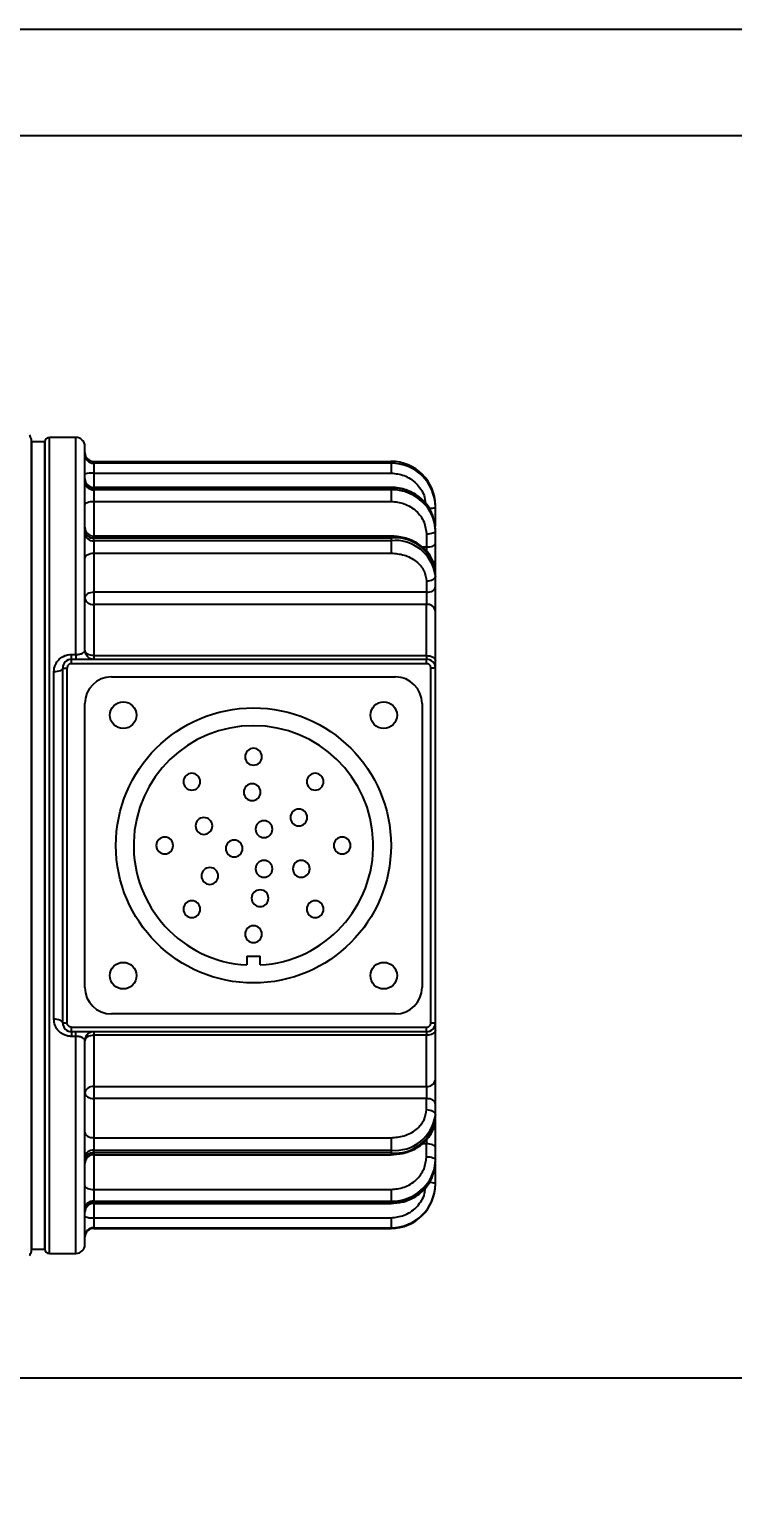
# Model space of a CAD drawing. Header units: millimetres. Extents: x 1 to 7426, y 0 to 5250.
# Drawn here: x 2288 to 2367.3, y 3540.3 to 3706 of the extents above; entities that cross this region are included whole.
import ezdxf

# ---------------------------------------------------------------- set-up
doc = ezdxf.new("R2010")
doc.units = ezdxf.units.MM
doc.header["$LTSCALE"] = 25
doc.layers.add('标注层', color=137, linetype='Continuous', lineweight=25)
doc.styles.add('SLDTEXTSTYLE2', font='TXT', dxfattribs={"width": 0.7})
doc.dimstyles.new('SLDDIMSTYLE0', dxfattribs={"dimtxt": 80, "dimasz": 75, "dimexe": 0, "dimexo": 0.0625, "dimgap": 20, "dimtad": 2, "dimrnd": 1e-09, "dimzin": 12, "dimdsep": 46, "dimtxsty": 'SLDTEXTSTYLE2', "dimsah": 1, "dimcen": 0.09, "dimadec": 0, "dimazin": 3, "dimtfac": 1, "dimtofl": 0, "dimtmove": 0, "dimatfit": 3, "dimfxl": 0, "dimfrac": 2, "dimtolj": 1, "dimtzin": 12, "dimarcsym": 0})

# ---------------------------------------------------------------- blocks, each defined once
blk = doc.blocks.new('_D_4')
at = {"layer": '标注层'}
for p, q in [((2046.27, 3554.04), (2520.15, 3554.04)), ((2495.15, 3554.04), (2495.15, 3138.04)), ((2048.27, 3138.04), (2520.15, 3138.04))]:
    blk.add_line(p, q, dxfattribs=at)
for points in [[(2495.15, 3554.04), (2482.65, 3479.04), (2507.65, 3479.04)], [(2495.15, 3138.04), (2507.65, 3213.04), (2482.65, 3213.04)]]:
    blk.add_solid(points, dxfattribs=at)
at = {"layer": '标注层', "insert": (2392.02, 3285), "char_height": 80, "attachment_point": 1, "rotation": 90, "style": 'SLDTEXTSTYLE2'}
blk.add_mtext('416', dxfattribs=at)

msp = doc.modelspace()

# ---------------------------------------------------------------- linework, layer by layer
at = {"color": 8, "linetype": 'Continuous', "lineweight": 25}
for p, q in [((2978.401, 3706.044), (2021.272, 3706.044)), ((2290.272, 3568.044), (2290.272, 3660.044)), ((2293.272, 3635.576), (2293.272, 3660.044)), ((2295.272, 3656.017), (2295.272, 3654.404)), ((2295.272, 3654.404), (2295.272, 3654.328)), ((2328.772, 3654.404), (2328.772, 3654.328)), ((2295.272, 3652.83), (2295.272, 3648.914)), ((2295.272, 3648.914), (2295.272, 3648.707)), ((2328.772, 3648.914), (2328.772, 3648.707)), ((2332.772, 3647.686), (2332.289, 3647.686)), ((2332.772, 3647.686), (2332.772, 3647.205)), ((2293.272, 3568.044), (2293.272, 3592.512)), ((2332.772, 3580.402), (2332.294, 3580.402)), ((2332.772, 3580.844), (2332.772, 3580.402)), ((2295.272, 3579.381), (2295.272, 3579.174)), ((2295.272, 3579.174), (2295.272, 3575.257)), ((2328.772, 3579.381), (2328.772, 3579.174)), ((2295.272, 3573.759), (2295.272, 3573.683)), ((2295.272, 3573.683), (2295.272, 3572.071)), ((2328.772, 3573.759), (2328.772, 3573.683)), ((2295.272, 3570.883), (2295.272, 3570.875))]:
    msp.add_line(p, q, dxfattribs=at)
at = {"color": 7, "linetype": 'Continuous', "lineweight": 25}
for p, q in [((2974.02, 3694.044), (2021.272, 3694.044)), ((2293.272, 3660.044), (2290.272, 3660.044)), ((2289.772, 3659.544), (2288.272, 3659.544)), ((2288.272, 3659.544), (2288.272, 3568.544)), ((2289.772, 3568.544), (2289.772, 3659.544)), ((2295.272, 3657.139), (2295.272, 3657.335)), ((2295.272, 3657.335), (2328.772, 3657.335)), ((2295.272, 3657.139), (2295.272, 3656.017)), ((2328.772, 3657.139), (2295.272, 3657.139)), ((2328.772, 3657.335), (2328.772, 3657.139)), ((2328.772, 3657.139), (2328.772, 3656.017)), ((2295.272, 3656.017), (2328.772, 3656.017)), ((2328.772, 3654.404), (2295.272, 3654.404)), ((2295.272, 3654.137), (2295.272, 3654.328)), ((2295.272, 3654.328), (2328.772, 3654.328)), ((2295.272, 3654.137), (2295.272, 3652.83)), ((2328.772, 3654.137), (2295.272, 3654.137)), ((2328.772, 3654.328), (2328.772, 3654.137)), ((2328.772, 3654.137), (2328.772, 3652.83)), ((2295.272, 3652.83), (2328.772, 3652.83)), ((2333.772, 3652.182), (2333.772, 3652.378)), ((2333.772, 3650.627), (2333.772, 3652.182)), ((2333.772, 3650.044), (2333.772, 3650.627)), ((2328.772, 3648.914), (2295.272, 3648.914)), ((2295.272, 3648.403), (2295.272, 3648.707)), ((2295.272, 3648.707), (2328.772, 3648.707)), ((2295.272, 3648.403), (2295.272, 3647)), ((2328.772, 3648.403), (2295.272, 3648.403)), ((2328.772, 3648.707), (2328.772, 3648.403)), ((2328.772, 3648.403), (2328.772, 3647)), ((2332.772, 3649.135), (2332.772, 3647.686)), ((2333.772, 3649.518), (2333.772, 3649.709)), ((2333.772, 3648.069), (2333.772, 3649.518)), ((2295.272, 3647), (2295.272, 3642.583)), ((2295.272, 3647), (2328.772, 3647)), ((2333.772, 3644.915), (2333.772, 3645.505)), ((2332.772, 3643.827), (2332.772, 3642.583)), ((2333.772, 3644.436), (2333.772, 3644.74)), ((2333.772, 3643.191), (2333.772, 3644.436)), ((2332.772, 3642.583), (2295.272, 3642.583)), ((2295.272, 3642.583), (2295.272, 3641.219)), ((2332.772, 3642.583), (2332.772, 3641.219)), ((2295.272, 3641.219), (2295.272, 3635.449)), ((2332.772, 3641.219), (2295.272, 3641.219)), ((2332.772, 3635.449), (2332.772, 3641.219)), ((2292.772, 3635.576), (2293.272, 3635.576)), ((2292.772, 3634.544), (2292.772, 3635.044)), ((2292.772, 3635.044), (2332.772, 3635.044)), ((2295.272, 3635.449), (2295.272, 3635.044)), ((2295.272, 3635.449), (2332.772, 3635.449)), ((2332.772, 3635.449), (2332.772, 3635.044)), ((2332.772, 3634.544), (2332.772, 3635.044)), ((2290.772, 3594.469), (2290.772, 3633.618)), ((2291.772, 3594.044), (2291.772, 3634.044)), ((2291.772, 3634.044), (2292.272, 3634.044)), ((2292.272, 3594.044), (2292.272, 3634.044)), ((2292.772, 3634.544), (2332.772, 3634.544)), ((2333.272, 3594.044), (2333.272, 3634.044)), ((2333.772, 3634.044), (2333.272, 3634.044)), ((2333.772, 3594.044), (2333.772, 3634.044)), ((2297.272, 3633.044), (2329.272, 3633.044)), ((2294.272, 3598.044), (2294.272, 3630.044)), ((2332.272, 3630.044), (2332.272, 3598.044)), ((2312.522, 3601.544), (2312.522, 3600.565)), ((2312.522, 3601.544), (2314.022, 3601.544)), ((2314.022, 3600.565), (2314.022, 3601.544)), ((2291.772, 3594.044), (2292.272, 3594.044)), ((2292.772, 3593.044), (2292.772, 3593.544)), ((2292.772, 3593.544), (2332.772, 3593.544)), ((2329.272, 3595.044), (2297.272, 3595.044)), ((2332.772, 3593.044), (2332.772, 3593.544)), ((2333.272, 3594.044), (2333.772, 3594.044)), ((2332.772, 3593.044), (2292.772, 3593.044)), ((2293.272, 3592.512), (2292.772, 3592.512)), ((2295.272, 3593.044), (2295.272, 3592.638)), ((2295.272, 3592.638), (2295.272, 3586.869)), ((2332.772, 3592.638), (2295.272, 3592.638)), ((2332.772, 3593.044), (2332.772, 3592.638)), ((2332.772, 3586.869), (2332.772, 3592.638)), ((2295.272, 3586.869), (2332.772, 3586.869)), ((2295.272, 3586.869), (2295.272, 3585.505)), ((2332.772, 3586.869), (2332.772, 3585.505)), ((2295.272, 3585.505), (2295.272, 3581.087)), ((2332.772, 3585.505), (2295.272, 3585.505)), ((2332.772, 3584.261), (2332.772, 3585.505)), ((2333.772, 3583.652), (2333.772, 3584.896)), ((2333.772, 3583.348), (2333.772, 3583.652)), ((2333.772, 3582.582), (2333.772, 3583.173)), ((2295.272, 3581.087), (2295.272, 3579.685)), ((2295.272, 3581.087), (2328.772, 3581.087)), ((2328.772, 3581.087), (2328.772, 3579.685)), ((2332.772, 3578.953), (2332.772, 3580.402)), ((2295.272, 3579.381), (2295.272, 3579.685)), ((2295.272, 3579.685), (2328.772, 3579.685)), ((2328.772, 3579.381), (2295.272, 3579.381)), ((2295.272, 3579.174), (2328.772, 3579.174)), ((2328.772, 3579.685), (2328.772, 3579.381)), ((2333.772, 3578.57), (2333.772, 3580.019)), ((2333.772, 3578.379), (2333.772, 3578.57)), ((2333.772, 3575.906), (2333.772, 3577.461)), ((2295.272, 3575.257), (2295.272, 3573.951)), ((2295.272, 3575.257), (2328.772, 3575.257)), ((2328.772, 3575.257), (2328.772, 3573.951)), ((2333.772, 3575.841), (2333.772, 3575.906)), ((2295.272, 3573.951), (2328.772, 3573.951)), ((2295.272, 3573.759), (2295.272, 3573.951)), ((2328.772, 3573.759), (2295.272, 3573.759)), ((2295.272, 3573.683), (2328.772, 3573.683)), ((2328.772, 3573.951), (2328.772, 3573.759)), ((2295.272, 3572.071), (2295.272, 3570.949)), ((2295.272, 3572.071), (2328.772, 3572.071)), ((2328.772, 3572.071), (2328.772, 3570.949)), ((2295.272, 3570.949), (2328.772, 3570.949)), ((2295.272, 3570.883), (2295.272, 3570.949)), ((2328.772, 3570.883), (2295.272, 3570.883)), ((2295.272, 3570.875), (2328.772, 3570.875)), ((2328.772, 3570.949), (2328.772, 3570.883)), ((2328.772, 3570.883), (2328.772, 3570.875)), ((2288.272, 3568.544), (2289.772, 3568.544)), ((2290.272, 3568.044), (2293.272, 3568.044))]:
    msp.add_line(p, q, dxfattribs=at)
at = {"color": 7, "linetype": 'Continuous', "lineweight": 25, "flags": 128}
for points in [[(2294.272, 3652.448), (2294.291, 3652.522), (2294.348, 3652.594), (2294.441, 3652.66), (2294.565, 3652.718), (2294.716, 3652.766), (2294.889, 3652.801), (2295.077, 3652.823), (2295.272, 3652.83)], [(2333.772, 3649.518), (2333.676, 3650.419), (2333.528, 3650.944)], [(2333.772, 3649.518), (2333.753, 3649.443), (2333.696, 3649.371), (2333.603, 3649.305), (2333.479, 3649.247), (2333.328, 3649.199), (2333.155, 3649.164), (2332.967, 3649.142), (2332.772, 3649.135)], [(2294.272, 3646.392), (2294.291, 3646.51), (2294.348, 3646.625), (2294.441, 3646.73), (2294.565, 3646.822), (2294.716, 3646.898), (2294.889, 3646.954), (2295.077, 3646.989), (2295.272, 3647)], [(2332.772, 3647.686), (2332.967, 3647.693), (2333.155, 3647.715), (2333.328, 3647.75), (2333.479, 3647.798), (2333.603, 3647.856), (2333.696, 3647.922), (2333.753, 3647.994), (2333.772, 3648.069)], [(2333.772, 3644.436), (2333.753, 3644.317), (2333.696, 3644.203), (2333.603, 3644.098), (2333.479, 3644.005), (2333.328, 3643.93), (2333.155, 3643.873), (2332.967, 3643.839), (2332.772, 3643.827)], [(2332.772, 3642.583), (2332.967, 3642.594), (2333.155, 3642.629), (2333.328, 3642.685), (2333.479, 3642.761), (2333.603, 3642.853), (2333.696, 3642.958), (2333.753, 3643.073), (2333.772, 3643.191)], [(2295.272, 3642.583), (2295.077, 3642.571), (2294.889, 3642.536), (2294.716, 3642.48), (2294.565, 3642.404), (2294.441, 3642.312), (2294.348, 3642.207), (2294.291, 3642.093), (2294.272, 3641.974)], [(2295.272, 3635.449), (2295.077, 3635.461), (2294.889, 3635.495), (2294.716, 3635.55), (2294.565, 3635.623), (2294.441, 3635.714), (2294.348, 3635.816), (2294.291, 3635.928), (2294.272, 3636.044)], [(2332.772, 3635.449), (2332.967, 3635.438), (2333.155, 3635.404), (2333.328, 3635.349), (2333.479, 3635.275), (2333.603, 3635.185), (2333.696, 3635.082), (2333.753, 3634.971), (2333.772, 3634.855)], [(2295.272, 3592.638), (2295.077, 3592.627), (2294.889, 3592.593), (2294.716, 3592.538), (2294.565, 3592.464), (2294.441, 3592.374), (2294.348, 3592.271), (2294.291, 3592.16), (2294.272, 3592.044)], [(2333.772, 3593.233), (2333.753, 3593.117), (2333.696, 3593.006), (2333.603, 3592.903), (2333.479, 3592.813), (2333.328, 3592.739), (2333.155, 3592.684), (2332.967, 3592.65), (2332.772, 3592.638)], [(2294.272, 3586.114), (2294.291, 3585.995), (2294.348, 3585.881), (2294.441, 3585.776), (2294.565, 3585.683), (2294.716, 3585.608), (2294.889, 3585.551), (2295.077, 3585.517), (2295.272, 3585.505)], [(2333.772, 3584.896), (2333.753, 3585.015), (2333.696, 3585.129), (2333.603, 3585.235), (2333.479, 3585.327), (2333.328, 3585.402), (2333.155, 3585.459), (2332.967, 3585.493), (2332.772, 3585.505)], [(2332.772, 3584.261), (2332.967, 3584.249), (2333.155, 3584.214), (2333.328, 3584.158), (2333.479, 3584.082), (2333.603, 3583.99), (2333.696, 3583.885), (2333.753, 3583.771), (2333.772, 3583.652)], [(2294.272, 3581.696), (2294.291, 3581.577), (2294.348, 3581.463), (2294.441, 3581.358), (2294.565, 3581.266), (2294.716, 3581.19), (2294.889, 3581.134), (2295.077, 3581.099), (2295.272, 3581.087)], [(2333.772, 3580.019), (2333.753, 3580.094), (2333.696, 3580.166), (2333.603, 3580.232), (2333.479, 3580.29), (2333.328, 3580.337), (2333.155, 3580.373), (2332.967, 3580.395), (2332.772, 3580.402)], [(2332.772, 3578.953), (2332.967, 3578.946), (2333.155, 3578.924), (2333.328, 3578.888), (2333.479, 3578.841), (2333.603, 3578.783), (2333.696, 3578.717), (2333.753, 3578.645), (2333.772, 3578.57)], [(2333.63, 3577.476), (2333.676, 3577.669), (2333.772, 3578.57)], [(2294.272, 3575.64), (2294.291, 3575.565), (2294.348, 3575.494), (2294.441, 3575.427), (2294.565, 3575.369), (2294.716, 3575.322), (2294.889, 3575.286), (2295.077, 3575.265), (2295.272, 3575.257)]]:
    msp.add_lwpolyline(points, dxfattribs=at)
at = {"color": 7, "linetype": 'Continuous', "lineweight": 25}
for centre, radius in [((2298.592, 3628.724), 1.5), ((2327.952, 3628.724), 1.5), ((2313.272, 3614.044), 15.5), ((2298.592, 3599.364), 1.5), ((2327.952, 3599.364), 1.5)]:
    msp.add_circle(centre, radius, dxfattribs=at)
for centre, radius, start, end in [((2283.772, 3657.647), 5, 25.8157, 31.78833), ((2290.272, 3659.544), 0.5, 90, 180), ((2293.272, 3659.044), 1, 0, 90), ((2295.268, 3658.331), 0.996, 180.24744, 270.24642), ((2295.268, 3658.135), 0.996, 180.24744, 270.24642), ((2328.793, 3652.356), 4.979, 0.24779, 90.24472), ((2328.793, 3652.16), 4.979, 0.24779, 90.24472), ((2295.026, 3654.003), 2.029, 83.04707, 111.82626), ((2295.272, 3655.404), 1, 180, 270), ((2295.235, 3655.292), 0.964, 182.35805, 272.17667), ((2295.235, 3655.101), 0.964, 182.35805, 272.17667), ((2328.955, 3649.511), 4.821, 2.35507, 92.17619), ((2295.272, 3649.914), 1, 180, 270), ((2295.179, 3649.617), 0.915, 187.33828, 275.81173), ((2295.179, 3649.313), 0.915, 187.33787, 275.80795), ((2329.235, 3644.156), 4.574, 7.3344, 95.81212), ((2329.235, 3643.852), 4.574, 7.3344, 95.81212), ((2295.164, 3642.116), 0.904, 189.06897, 276.83582), ((2332.879, 3640.322), 0.904, 9.07382, 96.83532), ((2292.772, 3634.044), 1, 90, 180), ((2332.772, 3634.044), 1, 0, 90), ((2297.272, 3630.044), 3, 90, 180), ((2329.272, 3630.044), 3, 0, 90), ((2313.272, 3614.044), 13.5, 273.18474, 266.81526), ((2313.272, 3624.044), 0.949, 90, 270), ((2313.272, 3624.044), 0.949, 270, 90), ((2306.319, 3621.231), 0.949, 90, 270), ((2306.319, 3621.231), 0.949, 270, 90), ((2320.225, 3621.231), 0.949, 90, 270), ((2320.225, 3621.231), 0.949, 270, 90), ((2313.129, 3620.042), 0.949, 90, 270), ((2313.129, 3620.042), 0.949, 270, 90), ((2307.688, 3616.239), 0.949, 90, 270), ((2307.688, 3616.239), 0.949, 270, 90), ((2314.457, 3615.871), 0.949, 90, 270), ((2314.457, 3615.871), 0.949, 270, 90), ((2318.382, 3617.188), 0.949, 90, 270), ((2318.382, 3617.188), 0.949, 270, 90), ((2303.272, 3614.044), 0.949, 90, 270), ((2303.272, 3614.044), 0.949, 270, 90), ((2311.099, 3613.698), 0.949, 90, 270), ((2311.099, 3613.698), 0.949, 270, 90), ((2323.272, 3614.044), 0.949, 90, 270), ((2323.272, 3614.044), 0.949, 270, 90), ((2314.457, 3611.401), 0.949, 90, 270), ((2314.457, 3611.401), 0.949, 270, 90), ((2318.658, 3611.401), 0.949, 90, 270), ((2318.658, 3611.401), 0.949, 270, 90), ((2308.357, 3610.603), 0.949, 90, 270), ((2308.357, 3610.603), 0.949, 270, 90), ((2314.016, 3608.09), 0.949, 90, 270), ((2314.016, 3608.09), 0.949, 270, 90), ((2306.319, 3606.856), 0.949, 90, 270), ((2306.319, 3606.856), 0.949, 270, 90), ((2320.225, 3606.856), 0.949, 90, 270), ((2320.225, 3606.856), 0.949, 270, 90), ((2313.272, 3604.044), 0.949, 90, 270), ((2313.272, 3604.044), 0.949, 270, 90), ((2297.272, 3598.044), 3, 180, 270), ((2329.272, 3598.044), 3, 270, 0), ((2292.772, 3594.044), 1, 180, 270), ((2332.772, 3594.044), 1, 270, 0), ((2295.164, 3585.971), 0.904, 83.16443, 170.92861), ((2332.879, 3587.766), 0.904, 263.16836, 350.92685), ((2329.235, 3584.236), 4.574, 264.18811, 352.66537), ((2329.235, 3583.931), 4.574, 264.18747, 352.66602), ((2295.179, 3578.775), 0.915, 84.1882, 172.66388), ((2295.179, 3578.471), 0.915, 84.18902, 172.66307), ((2295.272, 3578.174), 1, 90, 180), ((2328.955, 3578.577), 4.821, 267.82397, 357.6444), ((2328.793, 3575.927), 4.979, 269.75562, 359.75221), ((2328.793, 3575.862), 4.979, 269.75562, 359.75221), ((2295.235, 3572.987), 0.964, 87.82408, 177.6412), ((2295.235, 3572.796), 0.964, 87.82403, 177.6431), ((2295.272, 3572.683), 1, 90, 180), ((2295.026, 3574.084), 2.029, 248.17117, 276.9555), ((2295.268, 3569.953), 0.996, 89.75358, 179.75083), ((2295.268, 3569.888), 0.996, 89.7526, 179.75181), ((2295.272, 3569.875), 1, 90, 180), ((2293.272, 3569.044), 1, 270, 0), ((2283.772, 3570.441), 5, 328.21167, 334.18664), ((2290.272, 3568.544), 0.5, 180, 270)]:
    msp.add_arc(centre, radius, start, end, dxfattribs=at)
at = {"color": 8, "linetype": 'Continuous', "lineweight": 25}
for centre, radius, start, end in [((2328.875, 3649.153), 4.985, 21.05504, 91.18782), ((2333.163, 3653.612), 1.554, 267.75946, 293.0771), ((2332.903, 3645.491), 0.869, 0.96694, 51.72048), ((2332.908, 3582.595), 0.864, 308.98577, 359.18194), ((2328.924, 3578.851), 4.902, 268.22173, 343.7122), ((2333.66, 3577.376), 0.14, 37.1534, 80.33528), ((2333.22, 3574.833), 1.207, 62.78168, 97.03926)]:
    msp.add_arc(centre, radius, start, end, dxfattribs=at)
at = {"color": 7, "linetype": 'Continuous', "lineweight": 25}
for points, knots in [([(2288.272, 3568.262), (2288.272, 3568.327), (2288.272, 3568.461), (2288.272, 3569.56), (2288.272, 3571.224), (2288.272, 3573.323), (2288.272, 3575.676), (2288.272, 3578.444), (2288.272, 3581.614), (2288.272, 3585.125), (2288.272, 3588.92), (2288.272, 3592.948), (2288.272, 3597.555), (2288.272, 3602.737), (2288.272, 3608.403), (2288.272, 3614.044), (2288.272, 3619.685), (2288.272, 3625.351), (2288.272, 3630.533), (2288.272, 3635.14), (2288.272, 3639.167), (2288.272, 3642.962), (2288.272, 3646.474), (2288.272, 3649.643), (2288.272, 3652.412), (2288.272, 3654.765), (2288.272, 3656.864), (2288.272, 3658.528), (2288.272, 3659.627), (2288.272, 3659.761), (2288.272, 3659.826)], [0, 0, 0, 0, 0.038814, 0.0788318, 0.1199757, 0.1521377, 0.1843034, 0.2171499, 0.25, 0.2828463, 0.3156965, 0.3478587, 0.3800244, 0.4211649, 0.4611836, 0.4999998, 0.5388132, 0.5788317, 0.6199757, 0.6521379, 0.6843033, 0.7171498, 0.7499999, 0.7828465, 0.8156966, 0.8478587, 0.8800244, 0.921165, 0.9611843, 1, 1, 1, 1]), ([(2289.772, 3659.544), (2289.772, 3659.479), (2289.772, 3659.346), (2289.772, 3658.254), (2289.772, 3656.6), (2289.772, 3654.514), (2289.772, 3652.175), (2289.772, 3649.424), (2289.772, 3646.274), (2289.772, 3642.784), (2289.772, 3639.012), (2289.772, 3635.01), (2289.772, 3630.431), (2289.772, 3625.281), (2289.772, 3619.65), (2289.772, 3614.044), (2289.772, 3608.438), (2289.772, 3602.807), (2289.772, 3597.657), (2289.772, 3593.078), (2289.772, 3589.076), (2289.772, 3585.304), (2289.772, 3581.814), (2289.772, 3578.664), (2289.772, 3575.913), (2289.772, 3573.574), (2289.772, 3571.488), (2289.772, 3569.834), (2289.772, 3568.742), (2289.772, 3568.609), (2289.772, 3568.544)], [0, 0, 0, 0, 0.038814, 0.0788318, 0.1199756, 0.1521377, 0.1843035, 0.2171498, 0.25, 0.2828466, 0.3156967, 0.3478584, 0.3800245, 0.4211651, 0.4611834, 0.5000002, 0.5388132, 0.5788318, 0.6199756, 0.6521378, 0.6843035, 0.7171498, 0.75, 0.7828463, 0.8156966, 0.8478586, 0.8800243, 0.9211649, 0.9611843, 1, 1, 1, 1]), ([(2294.272, 3636.044), (2294.272, 3637.689), (2294.272, 3641.024), (2294.272, 3645.518), (2294.272, 3649.562), (2294.272, 3652.988), (2294.272, 3655.709), (2294.272, 3657.638), (2294.272, 3658.827), (2294.272, 3658.972), (2294.272, 3659.044)], [0, 0, 0, 0, 0.1211494, 0.2455399, 0.3721896, 0.5000004, 0.6278107, 0.7544607, 0.8788512, 1, 1, 1, 1]), ([(2333.54, 3651.1), (2333.409, 3651.429), (2333.142, 3652.099), (2332.45, 3652.945), (2331.654, 3653.585), (2330.863, 3653.997), (2330.078, 3654.262), (2329.387, 3654.388), (2328.931, 3654.4), (2328.772, 3654.404)], [0, 0, 0, 0, 0.17469, 0.3564287, 0.5289266, 0.6677229, 0.7834149, 0.9242013, 1, 1, 1, 1]), ([(2328.772, 3652.83), (2329.275, 3652.781), (2330.049, 3652.705), (2330.98, 3652.244), (2331.621, 3651.767), (2332.138, 3651.175), (2332.636, 3650.315), (2332.719, 3649.6), (2332.772, 3649.135)], [0, 0, 0, 0, 0.2394529, 0.3683541, 0.5000037, 0.631641, 0.7605466, 1, 1, 1, 1]), ([(2333.77, 3644.748), (2333.77, 3644.753), (2333.818, 3645.109), (2333.639, 3645.807), (2333.219, 3646.744), (2332.558, 3647.525), (2331.784, 3648.111), (2331.009, 3648.497), (2330.247, 3648.746), (2329.515, 3648.888), (2329.006, 3648.906), (2328.772, 3648.914)], [0, 0, 0, 0, 0.0024223, 0.1597013, 0.3075552, 0.4533791, 0.5910878, 0.7088454, 0.8017108, 0.9087668, 1, 1, 1, 1]), ([(2328.772, 3647), (2329.275, 3646.958), (2330.049, 3646.893), (2330.98, 3646.497), (2331.621, 3646.088), (2332.138, 3645.579), (2332.636, 3644.84), (2332.719, 3644.226), (2332.772, 3643.827)], [0, 0, 0, 0, 0.2394525, 0.3683565, 0.5000048, 0.6316395, 0.7605448, 1, 1, 1, 1]), ([(2333.772, 3645.505), (2333.772, 3645.635), (2333.772, 3645.904), (2333.772, 3646.578), (2333.772, 3647.349), (2333.772, 3647.835), (2333.772, 3648.069)], [0, 0, 0, 0, 0.2408731, 0.499994, 0.7591179, 1, 1, 1, 1]), ([(2333.772, 3640.464), (2333.772, 3640.643), (2333.772, 3641.013), (2333.772, 3641.769), (2333.772, 3642.551), (2333.772, 3642.983), (2333.772, 3643.191)], [0, 0, 0, 0, 0.24087787, 0.5000006, 0.75912096, 1, 1, 1, 1]), ([(2333.772, 3634.855), (2333.772, 3635.861), (2333.772, 3637.873), (2333.772, 3639.6), (2333.772, 3640.464)], [0, 0, 0, 0, 0.49999691, 1, 1, 1, 1]), ([(2290.772, 3633.618), (2290.805, 3633.886), (2290.868, 3634.407), (2291.343, 3635.057), (2291.901, 3635.41), (2292.395, 3635.556), (2292.647, 3635.569), (2292.772, 3635.576)], [0, 0, 0, 0, 0.2700816, 0.5268881, 0.7696824, 0.8853629, 1, 1, 1, 1]), ([(2292.772, 3635.044), (2292.772, 3635.051), (2292.772, 3635.065), (2292.772, 3635.178), (2292.772, 3635.346), (2292.772, 3635.499), (2292.772, 3635.576)], [0, 0, 0, 0, 0.2500011, 0.4999978, 0.7500074, 1, 1, 1, 1]), ([(2293.272, 3635.576), (2293.342, 3635.578), (2293.485, 3635.582), (2293.683, 3635.612), (2293.861, 3635.659), (2294.063, 3635.741), (2294.236, 3635.871), (2294.26, 3635.985), (2294.272, 3636.044)], [0, 0, 0, 0, 0.1066301, 0.2191898, 0.3324871, 0.4594658, 0.7224034, 1, 1, 1, 1]), ([(2293.272, 3635.576), (2293.272, 3635.499), (2293.272, 3635.346), (2293.272, 3635.178), (2293.272, 3635.065), (2293.272, 3635.051), (2293.272, 3635.044)], [0, 0, 0, 0, 0.2499926, 0.5000022, 0.7499989, 1, 1, 1, 1]), ([(2294.272, 3636.044), (2294.287, 3635.913), (2294.317, 3635.651), (2294.548, 3635.32), (2294.879, 3635.089), (2295.141, 3635.059), (2295.272, 3635.044)], [0, 0, 0, 0, 0.2499901, 0.4999715, 0.7499425, 1, 1, 1, 1]), ([(2291.772, 3634.044), (2291.757, 3633.988), (2291.727, 3633.877), (2291.496, 3633.736), (2291.165, 3633.638), (2290.903, 3633.625), (2290.772, 3633.618)], [0, 0, 0, 0, 0.2499914, 0.4999723, 0.7500111, 1, 1, 1, 1]), ([(2292.772, 3634.544), (2292.709, 3634.537), (2292.612, 3634.527), (2292.496, 3634.465), (2292.416, 3634.4), (2292.351, 3634.32), (2292.289, 3634.204), (2292.279, 3634.107), (2292.272, 3634.044)], [0, 0, 0, 0, 0.2394677, 0.3693415, 0.5000415, 0.6299214, 0.7605465, 1, 1, 1, 1]), ([(2333.272, 3634.044), (2333.265, 3634.107), (2333.255, 3634.204), (2333.193, 3634.32), (2333.128, 3634.4), (2333.049, 3634.465), (2332.932, 3634.527), (2332.835, 3634.537), (2332.772, 3634.544)], [0, 0, 0, 0, 0.2394679, 0.369334, 0.4999673, 0.6298287, 0.7605464, 1, 1, 1, 1]), ([(2333.772, 3634.044), (2333.772, 3634.054), (2333.772, 3634.074), (2333.772, 3634.244), (2333.772, 3634.497), (2333.772, 3634.735), (2333.772, 3634.855)], [0, 0, 0, 0, 0.24992509, 0.49999546, 0.74992161, 1, 1, 1, 1]), ([(2291.772, 3594.044), (2291.757, 3594.1), (2291.727, 3594.211), (2291.496, 3594.352), (2291.165, 3594.45), (2290.903, 3594.463), (2290.772, 3594.469)], [0, 0, 0, 0, 0.2499913, 0.4999788, 0.7500129, 1, 1, 1, 1]), ([(2292.772, 3592.512), (2292.634, 3592.52), (2292.357, 3592.536), (2291.966, 3592.665), (2291.612, 3592.858), (2291.217, 3593.195), (2290.854, 3593.733), (2290.799, 3594.224), (2290.772, 3594.469)], [0, 0, 0, 0, 0.1258443, 0.253012, 0.3773186, 0.5042284, 0.7525401, 1, 1, 1, 1]), ([(2292.772, 3593.544), (2292.709, 3593.551), (2292.612, 3593.561), (2292.495, 3593.623), (2292.416, 3593.688), (2292.351, 3593.767), (2292.289, 3593.884), (2292.279, 3593.981), (2292.272, 3594.044)], [0, 0, 0, 0, 0.2394574, 0.3700418, 0.5000232, 0.6306585, 0.7605943, 1, 1, 1, 1]), ([(2332.772, 3593.544), (2332.835, 3593.551), (2332.932, 3593.561), (2333.048, 3593.623), (2333.128, 3593.688), (2333.193, 3593.767), (2333.255, 3593.884), (2333.265, 3593.981), (2333.272, 3594.044)], [0, 0, 0, 0, 0.2394459, 0.3694606, 0.5000065, 0.6300003, 0.7605773, 1, 1, 1, 1]), ([(2333.772, 3593.233), (2333.772, 3593.352), (2333.772, 3593.591), (2333.772, 3593.843), (2333.772, 3594.014), (2333.772, 3594.034), (2333.772, 3594.044)], [0, 0, 0, 0, 0.249926, 0.4999956, 0.7499276, 1, 1, 1, 1]), ([(2292.772, 3593.044), (2292.772, 3593.037), (2292.772, 3593.023), (2292.772, 3592.91), (2292.772, 3592.742), (2292.772, 3592.589), (2292.772, 3592.512)], [0, 0, 0, 0, 0.2500011, 0.4999978, 0.7500074, 1, 1, 1, 1]), ([(2293.272, 3592.512), (2293.272, 3592.589), (2293.272, 3592.742), (2293.272, 3592.91), (2293.272, 3593.023), (2293.272, 3593.037), (2293.272, 3593.044)], [0, 0, 0, 0, 0.2499926, 0.5000022, 0.7499989, 1, 1, 1, 1]), ([(2294.272, 3592.044), (2294.26, 3592.103), (2294.236, 3592.217), (2294.063, 3592.347), (2293.862, 3592.429), (2293.684, 3592.475), (2293.486, 3592.506), (2293.342, 3592.51), (2293.272, 3592.512)], [0, 0, 0, 0, 0.2774521, 0.539871, 0.6668044, 0.7802113, 0.8930542, 1, 1, 1, 1]), ([(2295.272, 3593.044), (2295.141, 3593.029), (2294.879, 3592.999), (2294.548, 3592.768), (2294.317, 3592.437), (2294.287, 3592.175), (2294.272, 3592.044)], [0, 0, 0, 0, 0.2500528, 0.5000191, 0.7499959, 1, 1, 1, 1]), ([(2294.272, 3569.044), (2294.272, 3569.116), (2294.272, 3569.261), (2294.272, 3570.45), (2294.272, 3572.379), (2294.272, 3575.099), (2294.272, 3578.525), (2294.272, 3582.569), (2294.272, 3587.064), (2294.272, 3590.399), (2294.272, 3592.044)], [0, 0, 0, 0, 0.1211488, 0.2455396, 0.3721896, 0.4999999, 0.6278108, 0.7544605, 0.8788516, 1, 1, 1, 1]), ([(2333.772, 3587.624), (2333.772, 3588.487), (2333.772, 3590.215), (2333.772, 3592.227), (2333.772, 3593.233)], [0, 0, 0, 0, 0.4999989, 1, 1, 1, 1]), ([(2333.772, 3584.896), (2333.772, 3585.104), (2333.772, 3585.537), (2333.772, 3586.319), (2333.772, 3587.074), (2333.772, 3587.445), (2333.772, 3587.624)], [0, 0, 0, 0, 0.24087479, 0.50000046, 0.75911862, 1, 1, 1, 1]), ([(2328.772, 3581.087), (2329.275, 3581.13), (2330.049, 3581.195), (2330.98, 3581.591), (2331.621, 3582), (2332.138, 3582.509), (2332.636, 3583.247), (2332.719, 3583.862), (2332.772, 3584.261)], [0, 0, 0, 0, 0.2394524, 0.3683547, 0.5000053, 0.63164, 0.7605486, 1, 1, 1, 1]), ([(2328.772, 3579.174), (2329.215, 3579.201), (2329.834, 3579.238), (2330.697, 3579.48), (2331.386, 3579.76), (2332.125, 3580.212), (2332.786, 3580.804), (2333.322, 3581.541), (2333.699, 3582.404), (2333.745, 3583.03), (2333.769, 3583.348)], [0, 0, 0, 0, 0.1720528, 0.2402092, 0.3527727, 0.4687685, 0.5928406, 0.7227942, 0.8590246, 1, 1, 1, 1]), ([(2333.772, 3580.019), (2333.772, 3580.253), (2333.772, 3580.739), (2333.772, 3581.51), (2333.772, 3582.184), (2333.772, 3582.453), (2333.772, 3582.582)], [0, 0, 0, 0, 0.240883, 0.4999981, 0.7591201, 1, 1, 1, 1]), ([(2328.772, 3575.257), (2329.275, 3575.307), (2330.049, 3575.383), (2330.98, 3575.844), (2331.621, 3576.32), (2332.138, 3576.912), (2332.636, 3577.773), (2332.719, 3578.488), (2332.772, 3578.953)], [0, 0, 0, 0, 0.23945226, 0.3683552, 0.50000444, 0.63163804, 0.76054721, 1, 1, 1, 1]), ([(2328.772, 3573.683), (2329.211, 3573.713), (2329.828, 3573.755), (2330.692, 3574.027), (2331.392, 3574.349), (2332.146, 3574.873), (2332.815, 3575.565), (2333.333, 3576.35), (2333.508, 3576.93), (2333.586, 3577.189)], [0, 0, 0, 0, 0.2014062, 0.2824771, 0.4170746, 0.5576145, 0.7094909, 0.8702112, 1, 1, 1, 1]), ([(2333.772, 3577.461), (2333.772, 3577.712), (2333.772, 3577.971), (2333.772, 3578.197), (2333.772, 3578.204)], [0, 0, 0, 0, 0.96947, 1, 1, 1, 1]), ([(2328.772, 3572.071), (2329.275, 3572.124), (2330.049, 3572.205), (2330.98, 3572.7), (2331.622, 3573.211), (2332.134, 3573.848), (2332.554, 3574.587), (2332.622, 3575.15), (2332.658, 3575.446)], [0, 0, 0, 0, 0.26514634, 0.40787994, 0.55365572, 0.69941787, 0.8421581, 1, 1, 1, 1])]:
    msp.add_open_spline(points, degree=3, knots=knots, dxfattribs=at)
at = {"color": 8, "linetype": 'Continuous', "lineweight": 25}
msp.add_open_spline([(2328.772, 3656.017), (2329.275, 3655.964), (2330.049, 3655.883), (2330.98, 3655.388), (2331.622, 3654.877), (2332.134, 3654.24), (2332.558, 3653.491), (2332.627, 3652.917), (2332.665, 3652.61)], degree=3, knots=[0, 0, 0, 0, 0.2636085, 0.4055137, 0.5504435, 0.6953596, 0.8372668, 1, 1, 1, 1], dxfattribs=at)

# ---------------------------------------------------------------- dimensions: what is measured, and where the dimension line sits
at = {"layer": '标注层'}
dim = msp.add_linear_dim(base=(2495.145, 3138.044), p1=(2021.272, 3554.044), p2=(2023.272, 3138.044), angle=90, dimstyle='SLDDIMSTYLE0', dxfattribs=at)
dim.commit()
dim.dimension.update_dxf_attribs({"geometry": '_D_4', "text_midpoint": (2495.145, 3337.615), "dimtype": 160})

doc.saveas('drawing.dxf')
